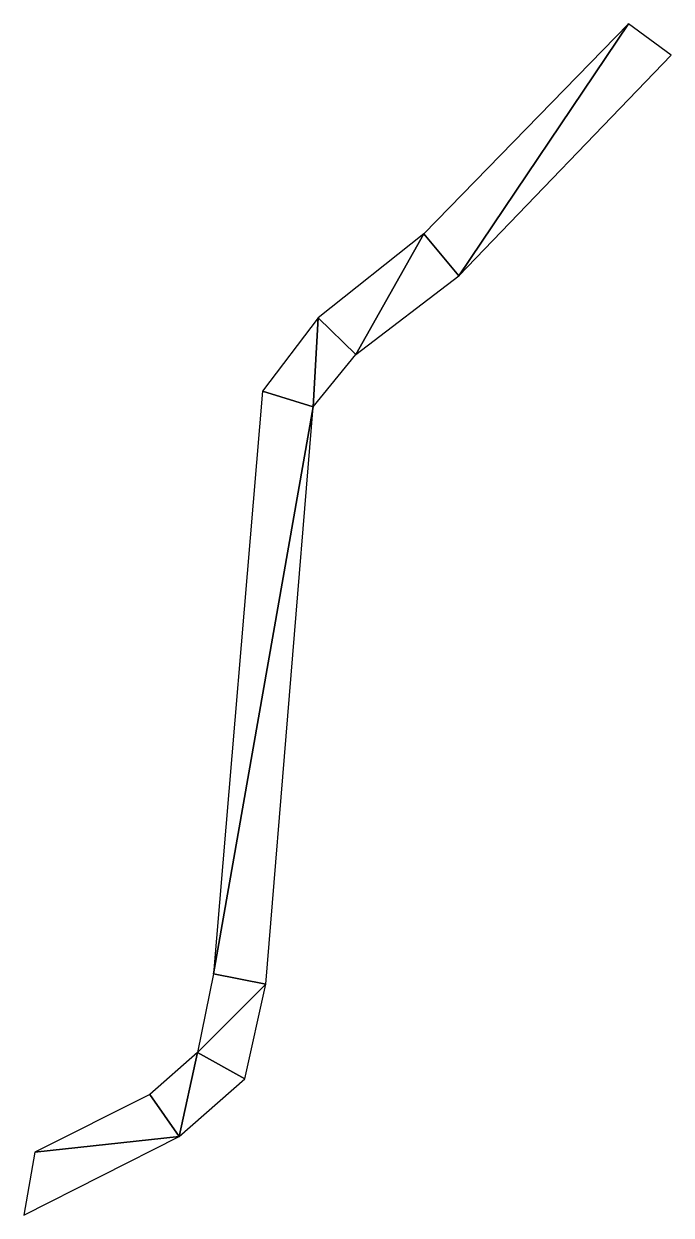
# Model space of a CAD drawing. Extents: x -30359 to 26190, y -30889 to 30041.
# Drawn here: x 445 to 568.4, y -1019.2 to -792.2 of the extents above; entities that cross this region are included whole.
import ezdxf

# ---------------------------------------------------------------- set-up
doc = ezdxf.new("R2010")
doc.units = 0

msp = doc.modelspace()

# ---------------------------------------------------------------- linework, layer by layer
at = {"layer": 'mg_to_dxf', "color": 251}
for points in [[(527.88, -840.16), (560.25, -792.16), (521.25, -832.16)], [(560.25, -792.16), (527.88, -840.16), (568.38, -798.16)], [(508.25, -855.16), (521.25, -832.16), (501.13, -848.16)], [(508.25, -855.16), (527.88, -840.16), (521.25, -832.16)], [(501.13, -848.16), (490.5, -862.16), (500.13, -865.16)], [(508.25, -855.16), (501.13, -848.16), (500.13, -865.16)], [(490.5, -862.16), (481.13, -973.16), (500.13, -865.16)], [(491.13, -975.16), (500.13, -865.16), (481.13, -973.16)], [(478.13, -988.16), (491.13, -975.16), (481.13, -973.16)], [(487.13, -993.16), (491.13, -975.16), (478.13, -988.16)], [(474.63, -1004.16), (478.13, -988.16), (469, -996.16)], [(487.13, -993.16), (478.13, -988.16), (474.63, -1004.16)], [(474.63, -1004.16), (469, -996.16), (447.13, -1007.16)], [(474.63, -1004.16), (447.13, -1007.16), (445, -1019.16)]]:
    msp.add_3dface(points, dxfattribs=at)

doc.saveas('drawing.dxf')
